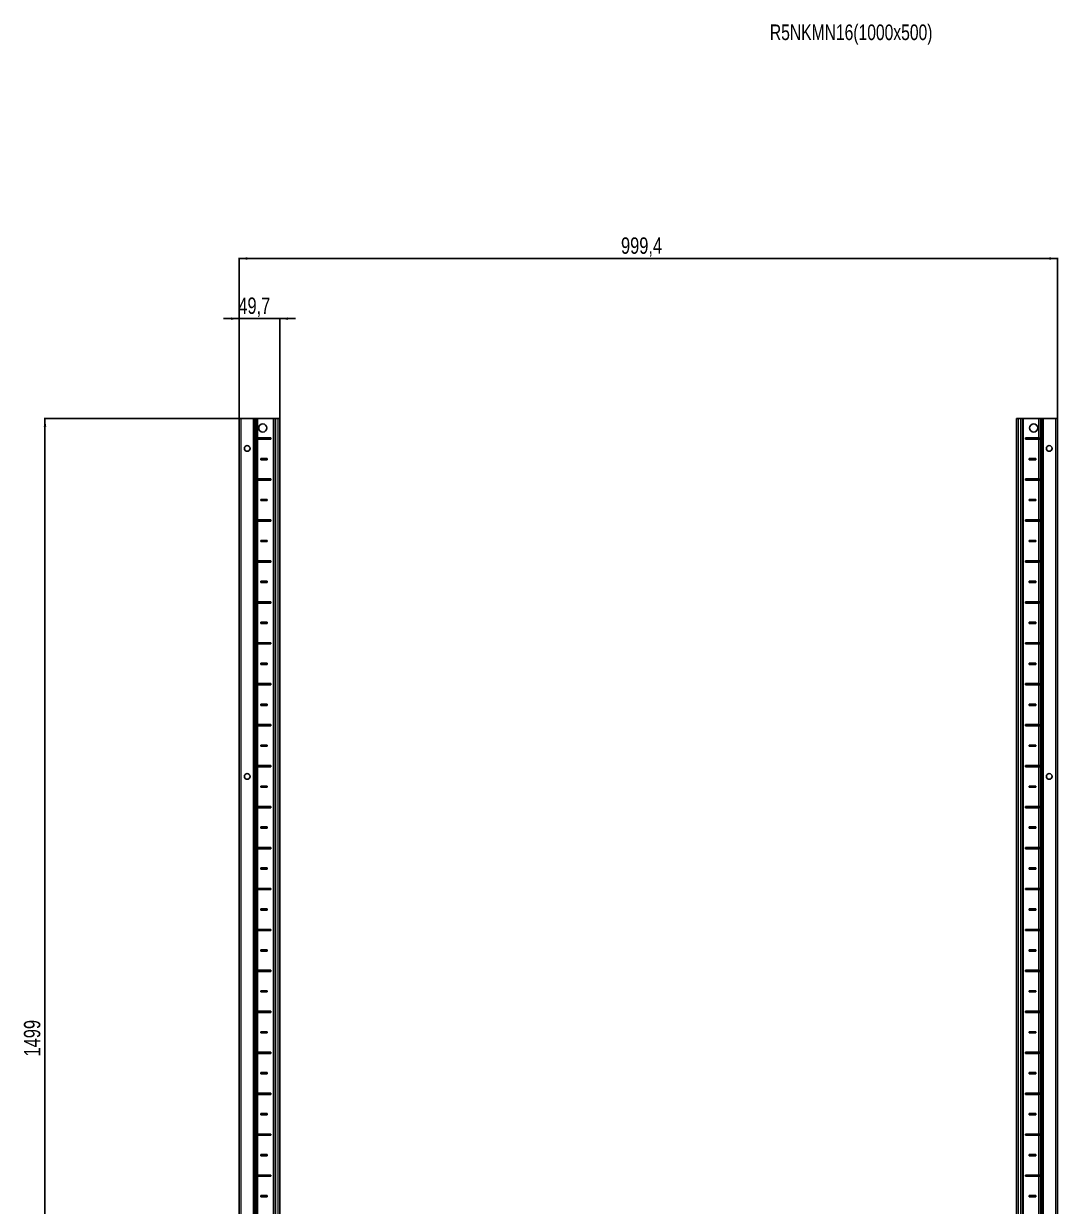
# Model space of a CAD drawing. Header units: millimetres. Extents: x -199 to 4153, y -1747 to 1507.
# Drawn here: x -199 to 1063, y -315 to 1129 of the extents above; entities that cross this region are included whole.
import ezdxf

# ---------------------------------------------------------------- set-up
doc = ezdxf.new("R2010")
doc.units = ezdxf.units.MM
doc.layers.add('FORMAT', color=7, linetype='Continuous')
doc.styles.add('SLDTEXTSTYLE0', font='TXT', dxfattribs={"width": 0.75})
doc.dimstyles.new('SLDDIMSTYLE0', dxfattribs={"dimtxt": 20, "dimasz": 10, "dimexe": 0, "dimexo": 0.0625, "dimgap": 5, "dimtad": 2, "dimdec": 1, "dimrnd": 1e-09, "dimzin": 12, "dimdsep": 46, "dimtxsty": 'SLDTEXTSTYLE0', "dimsah": 1, "dimcen": 0.09, "dimadec": 0, "dimazin": 3, "dimtfac": 1, "dimtofl": 0, "dimtmove": 0, "dimatfit": 3, "dimfxl": 0, "dimfrac": 2, "dimtolj": 1, "dimtzin": 12, "dimarcsym": 0})
doc.dimstyles.new('SLDDIMSTYLE1', dxfattribs={"dimtxt": 20, "dimasz": 10, "dimexe": 0, "dimexo": 0.0625, "dimgap": 5, "dimtad": 2, "dimdec": 1, "dimrnd": 1e-09, "dimzin": 12, "dimdsep": 46, "dimtxsty": 'SLDTEXTSTYLE0', "dimsah": 1, "dimcen": 0.09, "dimadec": 0, "dimazin": 3, "dimtfac": 1, "dimtmove": 0, "dimatfit": 0, "dimfxl": 0, "dimfrac": 2, "dimtolj": 1, "dimtzin": 12, "dimarcsym": 0})

# ---------------------------------------------------------------- blocks, each defined once
blk = doc.blocks.new('_D')
at = {"layer": 'FORMAT'}
for p, q in [((86.4, 647.2), (-174.2, 647.2)), ((-173.2, 647.2), (-173.2, -851.8)), ((86.4, -851.8), (-174.2, -851.8))]:
    blk.add_line(p, q, dxfattribs=at)
for points in [[(-173.2, 647.2), (-174.7, 637.2), (-171.6, 637.2)], [(-173.2, -851.8), (-171.6, -841.8), (-174.7, -841.8)]]:
    blk.add_solid(points, dxfattribs=at)
at = {"layer": 'FORMAT', "insert": (-198.9, -131.8), "char_height": 20, "attachment_point": 1, "rotation": 90, "style": 'SLDTEXTSTYLE0'}
blk.add_mtext('1499', dxfattribs=at)
blk = doc.blocks.new('_D_1')
at = {"layer": 'FORMAT'}
for p, q in [((64, 647.2), (64, 843.6)), ((64, 842.6), (1063.4, 842.6)), ((1063.4, 647.2), (1063.4, 843.6))]:
    blk.add_line(p, q, dxfattribs=at)
for points in [[(64, 842.6), (74, 841.1), (74, 844.2)], [(1063.4, 842.6), (1053.4, 844.2), (1053.4, 841.1)]]:
    blk.add_solid(points, dxfattribs=at)
at = {"layer": 'FORMAT', "insert": (530.4, 868.4), "char_height": 20, "attachment_point": 1, "style": 'SLDTEXTSTYLE0'}
blk.add_mtext('999,4', dxfattribs=at)
blk = doc.blocks.new('_D_2')
at = {"layer": 'FORMAT'}
for p, q in [((64, 769.2), (44.7, 769.2)), ((64, 647.2), (64, 770.2)), ((113.7, 769.2), (64, 769.2)), ((113.7, 647.2), (113.7, 770.2)), ((113.7, 769.2), (132.9, 769.2))]:
    blk.add_line(p, q, dxfattribs=at)
for points in [[(64, 769.2), (54, 770.7), (54, 767.7)], [(113.7, 769.2), (123.7, 767.7), (123.7, 770.7)]]:
    blk.add_solid(points, dxfattribs=at)
at = {"layer": 'FORMAT', "insert": (63, 795), "char_height": 20, "attachment_point": 1, "style": 'SLDTEXTSTYLE0'}
blk.add_mtext('49,7', dxfattribs=at)

msp = doc.modelspace()

# ---------------------------------------------------------------- linework, layer by layer
at = {"color": 7, "linetype": 'Continuous', "lineweight": 25}
for p, q in [((63.98, -851.79), (63.98, 647.21)), ((63.98, 647.21), (65.98, 647.21)), ((81.33, 647.21), (65.98, 647.21)), ((81.33, 647.21), (81.98, 647.21)), ((81.98, -851.79), (81.98, 647.21)), ((81.98, 647.21), (82.56, 647.21)), ((83.77, 647.21), (82.56, 647.21)), ((83.77, -851.79), (83.77, 647.21)), ((83.8, 647.21), (83.77, 647.21)), ((83.8, -851.79), (83.8, 647.21)), ((85.01, 647.21), (83.8, 647.21)), ((85.01, 647.21), (86.42, 647.21)), ((105.83, 647.21), (86.42, 647.21)), ((105.83, 647.21), (106.48, 647.21)), ((106.48, -851.79), (106.48, 647.21)), ((106.48, 647.21), (108.48, 647.21)), ((111.68, 647.21), (108.48, 647.21)), ((111.68, 647.21), (113.68, 647.21)), ((113.68, 647.21), (113.68, -851.79)), ((1013.68, -851.79), (1013.68, 647.21)), ((1013.68, 647.21), (1015.68, 647.21)), ((1015.68, 647.21), (1018.88, 647.21)), ((1018.88, 647.21), (1020.88, 647.21)), ((1020.88, 647.21), (1020.88, -851.79)), ((1020.88, 647.21), (1021.53, 647.21)), ((1021.53, 647.21), (1040.93, 647.21)), ((1040.93, 647.21), (1042.34, 647.21)), ((1042.34, 647.21), (1043.55, 647.21)), ((1043.55, 647.21), (1043.55, -851.79)), ((1043.55, 647.21), (1043.58, 647.21)), ((1043.58, 647.21), (1043.58, -851.79)), ((1043.58, 647.21), (1044.79, 647.21)), ((1044.79, 647.21), (1045.38, 647.21)), ((1045.38, 647.21), (1045.38, -851.79)), ((1045.38, 647.21), (1046.03, 647.21)), ((1046.03, 647.21), (1061.38, 647.21)), ((1061.38, 647.21), (1063.38, 647.21)), ((1063.38, 647.21), (1063.38, -851.79)), ((85.93, 623.35), (85.93, 622.06)), ((86.58, 622.71), (85.93, 623.35)), ((86.58, 622.71), (85.93, 622.06)), ((102.83, 623.46), (86.42, 623.46)), ((86.42, 621.96), (102.83, 621.96)), ((102.08, 622.71), (86.58, 622.71)), ((102.08, 622.71), (102.83, 623.46)), ((102.08, 622.71), (102.83, 621.96)), ((102.83, 621.96), (102.83, 623.46)), ((1025.28, 622.71), (1024.53, 623.46)), ((1040.93, 623.46), (1024.53, 623.46)), ((1024.53, 623.46), (1024.53, 621.96)), ((1025.28, 622.71), (1024.53, 621.96)), ((1024.53, 621.96), (1040.93, 621.96)), ((1025.28, 622.71), (1040.78, 622.71)), ((1040.78, 622.71), (1041.42, 623.35)), ((1040.78, 622.71), (1041.42, 622.06)), ((1041.42, 622.06), (1041.42, 623.35)), ((98.33, 598.46), (90.33, 598.46)), ((90.33, 598.46), (90.33, 596.96)), ((91.08, 597.71), (90.33, 598.46)), ((91.08, 597.71), (90.33, 596.96)), ((90.33, 596.96), (98.33, 596.96)), ((97.58, 597.71), (91.08, 597.71)), ((97.58, 597.71), (98.33, 598.46)), ((97.58, 597.71), (98.33, 596.96)), ((98.33, 596.96), (98.33, 598.46)), ((1037.03, 598.46), (1029.03, 598.46)), ((1029.03, 598.46), (1029.03, 596.96)), ((1029.78, 597.71), (1029.03, 598.46)), ((1029.78, 597.71), (1029.03, 596.96)), ((1029.03, 596.96), (1037.03, 596.96)), ((1029.78, 597.71), (1036.28, 597.71)), ((1036.28, 597.71), (1037.03, 598.46)), ((1036.28, 597.71), (1037.03, 596.96)), ((1037.03, 596.96), (1037.03, 598.46)), ((85.93, 573.35), (85.93, 572.06)), ((86.58, 572.71), (85.93, 573.35)), ((86.58, 572.71), (85.93, 572.06)), ((102.83, 573.46), (86.42, 573.46)), ((86.42, 571.96), (102.83, 571.96)), ((102.08, 572.71), (86.58, 572.71)), ((102.08, 572.71), (102.83, 573.46)), ((102.08, 572.71), (102.83, 571.96)), ((102.83, 571.96), (102.83, 573.46)), ((1040.93, 573.46), (1024.53, 573.46)), ((1024.53, 573.46), (1024.53, 571.96)), ((1025.28, 572.71), (1024.53, 573.46)), ((1025.28, 572.71), (1024.53, 571.96)), ((1024.53, 571.96), (1040.93, 571.96)), ((1025.28, 572.71), (1040.78, 572.71)), ((1040.78, 572.71), (1041.42, 573.35)), ((1040.78, 572.71), (1041.42, 572.06)), ((1041.42, 572.06), (1041.42, 573.35)), ((98.33, 548.46), (90.33, 548.46)), ((90.33, 548.46), (90.33, 546.96)), ((91.08, 547.71), (90.33, 548.46)), ((91.08, 547.71), (90.33, 546.96)), ((90.33, 546.96), (98.33, 546.96)), ((97.58, 547.71), (91.08, 547.71)), ((97.58, 547.71), (98.33, 548.46)), ((97.58, 547.71), (98.33, 546.96)), ((98.33, 546.96), (98.33, 548.46)), ((1037.03, 548.46), (1029.03, 548.46)), ((1029.03, 548.46), (1029.03, 546.96)), ((1029.78, 547.71), (1029.03, 548.46)), ((1029.78, 547.71), (1029.03, 546.96)), ((1029.03, 546.96), (1037.03, 546.96)), ((1029.78, 547.71), (1036.28, 547.71)), ((1036.28, 547.71), (1037.03, 548.46)), ((1036.28, 547.71), (1037.03, 546.96)), ((1037.03, 546.96), (1037.03, 548.46)), ((85.93, 523.35), (85.93, 522.06)), ((86.58, 522.71), (85.93, 523.35)), ((86.58, 522.71), (85.93, 522.06)), ((102.83, 523.46), (86.42, 523.46)), ((86.42, 521.96), (102.83, 521.96)), ((102.08, 522.71), (86.58, 522.71)), ((102.08, 522.71), (102.83, 523.46)), ((102.08, 522.71), (102.83, 521.96)), ((102.83, 521.96), (102.83, 523.46)), ((1040.93, 523.46), (1024.53, 523.46)), ((1024.53, 523.46), (1024.53, 521.96)), ((1025.28, 522.71), (1024.53, 523.46)), ((1025.28, 522.71), (1024.53, 521.96)), ((1024.53, 521.96), (1040.93, 521.96)), ((1025.28, 522.71), (1040.78, 522.71)), ((1040.78, 522.71), (1041.42, 523.35)), ((1040.78, 522.71), (1041.42, 522.06)), ((1041.42, 522.06), (1041.42, 523.35)), ((98.33, 498.46), (90.33, 498.46)), ((90.33, 498.46), (90.33, 496.96)), ((91.08, 497.71), (90.33, 498.46)), ((91.08, 497.71), (90.33, 496.96)), ((90.33, 496.96), (98.33, 496.96)), ((97.58, 497.71), (91.08, 497.71)), ((97.58, 497.71), (98.33, 498.46)), ((97.58, 497.71), (98.33, 496.96)), ((98.33, 496.96), (98.33, 498.46)), ((1037.03, 498.46), (1029.03, 498.46)), ((1029.03, 498.46), (1029.03, 496.96)), ((1029.78, 497.71), (1029.03, 498.46)), ((1029.78, 497.71), (1029.03, 496.96)), ((1029.03, 496.96), (1037.03, 496.96)), ((1029.78, 497.71), (1036.28, 497.71)), ((1036.28, 497.71), (1037.03, 498.46)), ((1036.28, 497.71), (1037.03, 496.96)), ((1037.03, 496.96), (1037.03, 498.46)), ((85.93, 473.35), (85.93, 472.06)), ((86.58, 472.71), (85.93, 473.35)), ((86.58, 472.71), (85.93, 472.06)), ((102.83, 473.46), (86.42, 473.46)), ((86.42, 471.96), (102.83, 471.96)), ((102.08, 472.71), (86.58, 472.71)), ((102.08, 472.71), (102.83, 473.46)), ((102.08, 472.71), (102.83, 471.96)), ((102.83, 471.96), (102.83, 473.46)), ((1040.93, 473.46), (1024.53, 473.46)), ((1024.53, 473.46), (1024.53, 471.96)), ((1025.28, 472.71), (1024.53, 473.46)), ((1025.28, 472.71), (1024.53, 471.96)), ((1024.53, 471.96), (1040.93, 471.96)), ((1025.28, 472.71), (1040.78, 472.71)), ((1040.78, 472.71), (1041.42, 473.35)), ((1040.78, 472.71), (1041.42, 472.06)), ((1041.42, 472.06), (1041.42, 473.35)), ((98.33, 448.46), (90.33, 448.46)), ((90.33, 448.46), (90.33, 446.96)), ((91.08, 447.71), (90.33, 448.46)), ((91.08, 447.71), (90.33, 446.96)), ((97.58, 447.71), (91.08, 447.71)), ((97.58, 447.71), (98.33, 448.46)), ((97.58, 447.71), (98.33, 446.96)), ((98.33, 446.96), (98.33, 448.46)), ((1037.03, 448.46), (1029.03, 448.46)), ((1029.03, 448.46), (1029.03, 446.96)), ((1029.78, 447.71), (1029.03, 448.46)), ((1029.78, 447.71), (1029.03, 446.96)), ((1029.78, 447.71), (1036.28, 447.71)), ((1036.28, 447.71), (1037.03, 448.46)), ((1036.28, 447.71), (1037.03, 446.96)), ((1037.03, 446.96), (1037.03, 448.46)), ((90.33, 446.96), (98.33, 446.96)), ((1029.03, 446.96), (1037.03, 446.96)), ((85.93, 423.35), (85.93, 422.06)), ((86.58, 422.71), (85.93, 423.35)), ((86.58, 422.71), (85.93, 422.06)), ((102.83, 423.46), (86.42, 423.46)), ((86.42, 421.96), (102.83, 421.96)), ((102.08, 422.71), (86.58, 422.71)), ((102.08, 422.71), (102.83, 423.46)), ((102.08, 422.71), (102.83, 421.96)), ((102.83, 421.96), (102.83, 423.46)), ((1040.93, 423.46), (1024.53, 423.46)), ((1024.53, 423.46), (1024.53, 421.96)), ((1025.28, 422.71), (1024.53, 423.46)), ((1025.28, 422.71), (1024.53, 421.96)), ((1024.53, 421.96), (1040.93, 421.96)), ((1025.28, 422.71), (1040.78, 422.71)), ((1040.78, 422.71), (1041.42, 423.35)), ((1040.78, 422.71), (1041.42, 422.06)), ((1041.42, 422.06), (1041.42, 423.35)), ((98.33, 398.46), (90.33, 398.46)), ((90.33, 398.46), (90.33, 396.96)), ((91.08, 397.71), (90.33, 398.46)), ((91.08, 397.71), (90.33, 396.96)), ((90.33, 396.96), (98.33, 396.96)), ((97.58, 397.71), (91.08, 397.71)), ((97.58, 397.71), (98.33, 398.46)), ((97.58, 397.71), (98.33, 396.96)), ((98.33, 396.96), (98.33, 398.46)), ((1037.03, 398.46), (1029.03, 398.46)), ((1029.03, 398.46), (1029.03, 396.96)), ((1029.78, 397.71), (1029.03, 398.46)), ((1029.78, 397.71), (1029.03, 396.96)), ((1029.03, 396.96), (1037.03, 396.96)), ((1029.78, 397.71), (1036.28, 397.71)), ((1036.28, 397.71), (1037.03, 398.46)), ((1036.28, 397.71), (1037.03, 396.96)), ((1037.03, 396.96), (1037.03, 398.46)), ((85.93, 373.35), (85.93, 372.06)), ((86.58, 372.71), (85.93, 373.35)), ((86.58, 372.71), (85.93, 372.06)), ((102.83, 373.46), (86.42, 373.46)), ((86.42, 371.96), (102.83, 371.96)), ((102.08, 372.71), (86.58, 372.71)), ((102.08, 372.71), (102.83, 373.46)), ((102.08, 372.71), (102.83, 371.96)), ((102.83, 371.96), (102.83, 373.46)), ((1040.93, 373.46), (1024.53, 373.46)), ((1024.53, 373.46), (1024.53, 371.96)), ((1025.28, 372.71), (1024.53, 373.46)), ((1025.28, 372.71), (1024.53, 371.96)), ((1024.53, 371.96), (1040.93, 371.96)), ((1025.28, 372.71), (1040.78, 372.71)), ((1040.78, 372.71), (1041.42, 373.35)), ((1040.78, 372.71), (1041.42, 372.06)), ((1041.42, 372.06), (1041.42, 373.35)), ((98.33, 348.46), (90.33, 348.46)), ((90.33, 348.46), (90.33, 346.96)), ((91.08, 347.71), (90.33, 348.46)), ((91.08, 347.71), (90.33, 346.96)), ((90.33, 346.96), (98.33, 346.96)), ((97.58, 347.71), (91.08, 347.71)), ((97.58, 347.71), (98.33, 348.46)), ((97.58, 347.71), (98.33, 346.96)), ((98.33, 346.96), (98.33, 348.46)), ((1037.03, 348.46), (1029.03, 348.46)), ((1029.03, 348.46), (1029.03, 346.96)), ((1029.78, 347.71), (1029.03, 348.46)), ((1029.78, 347.71), (1029.03, 346.96)), ((1029.03, 346.96), (1037.03, 346.96)), ((1029.78, 347.71), (1036.28, 347.71)), ((1036.28, 347.71), (1037.03, 348.46)), ((1036.28, 347.71), (1037.03, 346.96)), ((1037.03, 346.96), (1037.03, 348.46)), ((85.93, 323.35), (85.93, 322.06)), ((86.58, 322.71), (85.93, 323.35)), ((86.58, 322.71), (85.93, 322.06)), ((102.83, 323.46), (86.42, 323.46)), ((86.42, 321.96), (102.83, 321.96)), ((102.08, 322.71), (86.58, 322.71)), ((102.08, 322.71), (102.83, 323.46)), ((102.08, 322.71), (102.83, 321.96)), ((102.83, 321.96), (102.83, 323.46)), ((1040.93, 323.46), (1024.53, 323.46)), ((1024.53, 323.46), (1024.53, 321.96)), ((1025.28, 322.71), (1024.53, 323.46)), ((1025.28, 322.71), (1024.53, 321.96)), ((1024.53, 321.96), (1040.93, 321.96)), ((1025.28, 322.71), (1040.78, 322.71)), ((1040.78, 322.71), (1041.42, 323.35)), ((1040.78, 322.71), (1041.42, 322.06)), ((1041.42, 322.06), (1041.42, 323.35)), ((98.33, 298.46), (90.33, 298.46)), ((90.33, 298.46), (90.33, 296.96)), ((91.08, 297.71), (90.33, 298.46)), ((91.08, 297.71), (90.33, 296.96)), ((90.33, 296.96), (98.33, 296.96)), ((97.58, 297.71), (91.08, 297.71)), ((97.58, 297.71), (98.33, 298.46)), ((97.58, 297.71), (98.33, 296.96)), ((98.33, 296.96), (98.33, 298.46)), ((1037.03, 298.46), (1029.03, 298.46)), ((1029.03, 298.46), (1029.03, 296.96)), ((1029.78, 297.71), (1029.03, 298.46)), ((1029.78, 297.71), (1029.03, 296.96)), ((1029.03, 296.96), (1037.03, 296.96)), ((1029.78, 297.71), (1036.28, 297.71)), ((1036.28, 297.71), (1037.03, 298.46)), ((1036.28, 297.71), (1037.03, 296.96)), ((1037.03, 296.96), (1037.03, 298.46)), ((85.93, 273.35), (85.93, 272.06)), ((86.58, 272.71), (85.93, 273.35)), ((86.58, 272.71), (85.93, 272.06)), ((102.83, 273.46), (86.42, 273.46)), ((86.42, 271.96), (102.83, 271.96)), ((102.08, 272.71), (86.58, 272.71)), ((102.08, 272.71), (102.83, 273.46)), ((102.08, 272.71), (102.83, 271.96)), ((102.83, 271.96), (102.83, 273.46)), ((1040.93, 273.46), (1024.53, 273.46)), ((1024.53, 273.46), (1024.53, 271.96)), ((1025.28, 272.71), (1024.53, 273.46)), ((1025.28, 272.71), (1024.53, 271.96)), ((1024.53, 271.96), (1040.93, 271.96)), ((1025.28, 272.71), (1040.78, 272.71)), ((1040.78, 272.71), (1041.42, 273.35)), ((1040.78, 272.71), (1041.42, 272.06)), ((1041.42, 272.06), (1041.42, 273.35)), ((98.33, 248.46), (90.33, 248.46)), ((90.33, 248.46), (90.33, 246.96)), ((91.08, 247.71), (90.33, 248.46)), ((91.08, 247.71), (90.33, 246.96)), ((90.33, 246.96), (98.33, 246.96)), ((97.58, 247.71), (91.08, 247.71)), ((97.58, 247.71), (98.33, 248.46)), ((97.58, 247.71), (98.33, 246.96)), ((98.33, 246.96), (98.33, 248.46)), ((1037.03, 248.46), (1029.03, 248.46)), ((1029.03, 248.46), (1029.03, 246.96)), ((1029.78, 247.71), (1029.03, 248.46)), ((1029.78, 247.71), (1029.03, 246.96)), ((1029.03, 246.96), (1037.03, 246.96)), ((1029.78, 247.71), (1036.28, 247.71)), ((1036.28, 247.71), (1037.03, 248.46)), ((1036.28, 247.71), (1037.03, 246.96)), ((1037.03, 246.96), (1037.03, 248.46)), ((85.93, 223.35), (85.93, 222.06)), ((86.58, 222.71), (85.93, 223.35)), ((86.58, 222.71), (85.93, 222.06)), ((102.83, 223.46), (86.42, 223.46)), ((86.42, 221.96), (102.83, 221.96)), ((102.08, 222.71), (86.58, 222.71)), ((102.08, 222.71), (102.83, 223.46)), ((102.08, 222.71), (102.83, 221.96)), ((102.83, 221.96), (102.83, 223.46)), ((1040.93, 223.46), (1024.53, 223.46)), ((1024.53, 223.46), (1024.53, 221.96)), ((1025.28, 222.71), (1024.53, 223.46)), ((1025.28, 222.71), (1024.53, 221.96)), ((1024.53, 221.96), (1040.93, 221.96)), ((1025.28, 222.71), (1040.78, 222.71)), ((1040.78, 222.71), (1041.42, 223.35)), ((1040.78, 222.71), (1041.42, 222.06)), ((1041.42, 222.06), (1041.42, 223.35)), ((98.33, 198.46), (90.33, 198.46)), ((90.33, 198.46), (90.33, 196.96)), ((91.08, 197.71), (90.33, 198.46)), ((91.08, 197.71), (90.33, 196.96)), ((90.33, 196.96), (98.33, 196.96)), ((97.58, 197.71), (91.08, 197.71)), ((97.58, 197.71), (98.33, 198.46)), ((97.58, 197.71), (98.33, 196.96)), ((98.33, 196.96), (98.33, 198.46)), ((1037.03, 198.46), (1029.03, 198.46)), ((1029.03, 198.46), (1029.03, 196.96)), ((1029.78, 197.71), (1029.03, 198.46)), ((1029.78, 197.71), (1029.03, 196.96)), ((1029.03, 196.96), (1037.03, 196.96)), ((1029.78, 197.71), (1036.28, 197.71)), ((1036.28, 197.71), (1037.03, 198.46)), ((1036.28, 197.71), (1037.03, 196.96)), ((1037.03, 196.96), (1037.03, 198.46)), ((85.93, 173.35), (85.93, 172.06)), ((86.58, 172.71), (85.93, 173.35)), ((102.83, 173.46), (86.42, 173.46)), ((102.08, 172.71), (102.83, 173.46)), ((102.83, 171.96), (102.83, 173.46)), ((1040.93, 173.46), (1024.53, 173.46)), ((1024.53, 173.46), (1024.53, 171.96)), ((1025.28, 172.71), (1024.53, 173.46)), ((1040.78, 172.71), (1041.42, 173.35)), ((1041.42, 172.06), (1041.42, 173.35)), ((86.58, 172.71), (85.93, 172.06)), ((86.42, 171.96), (102.83, 171.96)), ((102.08, 172.71), (86.58, 172.71)), ((102.08, 172.71), (102.83, 171.96)), ((1025.28, 172.71), (1024.53, 171.96)), ((1024.53, 171.96), (1040.93, 171.96)), ((1025.28, 172.71), (1040.78, 172.71)), ((1040.78, 172.71), (1041.42, 172.06)), ((98.33, 148.46), (90.33, 148.46)), ((90.33, 148.46), (90.33, 146.96)), ((91.08, 147.71), (90.33, 148.46)), ((91.08, 147.71), (90.33, 146.96)), ((90.33, 146.96), (98.33, 146.96)), ((97.58, 147.71), (91.08, 147.71)), ((97.58, 147.71), (98.33, 148.46)), ((97.58, 147.71), (98.33, 146.96)), ((98.33, 146.96), (98.33, 148.46)), ((1037.03, 148.46), (1029.03, 148.46)), ((1029.03, 148.46), (1029.03, 146.96)), ((1029.78, 147.71), (1029.03, 148.46)), ((1029.78, 147.71), (1029.03, 146.96)), ((1029.03, 146.96), (1037.03, 146.96)), ((1029.78, 147.71), (1036.28, 147.71)), ((1036.28, 147.71), (1037.03, 148.46)), ((1036.28, 147.71), (1037.03, 146.96)), ((1037.03, 146.96), (1037.03, 148.46)), ((85.93, 123.35), (85.93, 122.06)), ((86.58, 122.71), (85.93, 123.35)), ((86.58, 122.71), (85.93, 122.06)), ((102.83, 123.46), (86.42, 123.46)), ((86.42, 121.96), (102.83, 121.96)), ((102.08, 122.71), (86.58, 122.71)), ((102.08, 122.71), (102.83, 123.46)), ((102.08, 122.71), (102.83, 121.96)), ((102.83, 121.96), (102.83, 123.46)), ((1040.93, 123.46), (1024.53, 123.46)), ((1024.53, 123.46), (1024.53, 121.96)), ((1025.28, 122.71), (1024.53, 123.46)), ((1025.28, 122.71), (1024.53, 121.96)), ((1024.53, 121.96), (1040.93, 121.96)), ((1025.28, 122.71), (1040.78, 122.71)), ((1040.78, 122.71), (1041.42, 123.35)), ((1040.78, 122.71), (1041.42, 122.06)), ((1041.42, 122.06), (1041.42, 123.35)), ((98.33, 98.46), (90.33, 98.46)), ((90.33, 98.46), (90.33, 96.96)), ((91.08, 97.71), (90.33, 98.46)), ((91.08, 97.71), (90.33, 96.96)), ((90.33, 96.96), (98.33, 96.96)), ((97.58, 97.71), (91.08, 97.71)), ((97.58, 97.71), (98.33, 98.46)), ((97.58, 97.71), (98.33, 96.96)), ((98.33, 96.96), (98.33, 98.46)), ((1037.03, 98.46), (1029.03, 98.46)), ((1029.03, 98.46), (1029.03, 96.96)), ((1029.78, 97.71), (1029.03, 98.46)), ((1029.78, 97.71), (1029.03, 96.96)), ((1029.03, 96.96), (1037.03, 96.96)), ((1029.78, 97.71), (1036.28, 97.71)), ((1036.28, 97.71), (1037.03, 98.46)), ((1036.28, 97.71), (1037.03, 96.96)), ((1037.03, 96.96), (1037.03, 98.46)), ((85.93, 73.35), (85.93, 72.06)), ((86.58, 72.71), (85.93, 73.35)), ((86.58, 72.71), (85.93, 72.06)), ((102.83, 73.46), (86.42, 73.46)), ((102.08, 72.71), (86.58, 72.71)), ((102.08, 72.71), (102.83, 73.46)), ((102.08, 72.71), (102.83, 71.96)), ((102.83, 71.96), (102.83, 73.46)), ((1040.93, 73.46), (1024.53, 73.46)), ((1024.53, 73.46), (1024.53, 71.96)), ((1025.28, 72.71), (1024.53, 73.46)), ((1025.28, 72.71), (1024.53, 71.96)), ((1025.28, 72.71), (1040.78, 72.71)), ((1040.78, 72.71), (1041.42, 73.35)), ((1040.78, 72.71), (1041.42, 72.06)), ((1041.42, 72.06), (1041.42, 73.35)), ((86.42, 71.96), (102.83, 71.96)), ((1024.53, 71.96), (1040.93, 71.96)), ((98.33, 48.46), (90.33, 48.46)), ((90.33, 48.46), (90.33, 46.96)), ((91.08, 47.71), (90.33, 48.46)), ((91.08, 47.71), (90.33, 46.96)), ((90.33, 46.96), (98.33, 46.96)), ((97.58, 47.71), (91.08, 47.71)), ((97.58, 47.71), (98.33, 48.46)), ((97.58, 47.71), (98.33, 46.96)), ((98.33, 46.96), (98.33, 48.46)), ((1037.03, 48.46), (1029.03, 48.46)), ((1029.03, 48.46), (1029.03, 46.96)), ((1029.78, 47.71), (1029.03, 48.46)), ((1029.78, 47.71), (1029.03, 46.96)), ((1029.03, 46.96), (1037.03, 46.96)), ((1029.78, 47.71), (1036.28, 47.71)), ((1036.28, 47.71), (1037.03, 48.46)), ((1036.28, 47.71), (1037.03, 46.96)), ((1037.03, 46.96), (1037.03, 48.46)), ((85.93, 23.35), (85.93, 22.06)), ((86.58, 22.71), (85.93, 23.35)), ((86.58, 22.71), (85.93, 22.06)), ((102.83, 23.46), (86.42, 23.46)), ((86.42, 21.96), (102.83, 21.96)), ((102.08, 22.71), (86.58, 22.71)), ((102.08, 22.71), (102.83, 23.46)), ((102.08, 22.71), (102.83, 21.96)), ((102.83, 21.96), (102.83, 23.46)), ((1040.93, 23.46), (1024.53, 23.46)), ((1024.53, 23.46), (1024.53, 21.96)), ((1025.28, 22.71), (1024.53, 23.46)), ((1025.28, 22.71), (1024.53, 21.96)), ((1024.53, 21.96), (1040.93, 21.96)), ((1025.28, 22.71), (1040.78, 22.71)), ((1040.78, 22.71), (1041.42, 23.35)), ((1040.78, 22.71), (1041.42, 22.06)), ((1041.42, 22.06), (1041.42, 23.35)), ((98.33, -1.54), (90.33, -1.54)), ((90.33, -1.54), (90.33, -3.04)), ((91.08, -2.29), (90.33, -1.54)), ((91.08, -2.29), (90.33, -3.04)), ((90.33, -3.04), (98.33, -3.04)), ((97.58, -2.29), (91.08, -2.29)), ((97.58, -2.29), (98.33, -1.54)), ((97.58, -2.29), (98.33, -3.04)), ((98.33, -3.04), (98.33, -1.54)), ((1037.03, -1.54), (1029.03, -1.54)), ((1029.03, -1.54), (1029.03, -3.04)), ((1029.78, -2.29), (1029.03, -1.54)), ((1029.78, -2.29), (1029.03, -3.04)), ((1029.03, -3.04), (1037.03, -3.04)), ((1029.78, -2.29), (1036.28, -2.29)), ((1036.28, -2.29), (1037.03, -1.54)), ((1036.28, -2.29), (1037.03, -3.04)), ((1037.03, -3.04), (1037.03, -1.54)), ((85.93, -26.65), (85.93, -27.94)), ((86.58, -27.29), (85.93, -26.65)), ((86.58, -27.29), (85.93, -27.94)), ((102.83, -26.54), (86.42, -26.54)), ((86.42, -28.04), (102.83, -28.04)), ((102.08, -27.29), (86.58, -27.29)), ((102.08, -27.29), (102.83, -26.54)), ((102.08, -27.29), (102.83, -28.04)), ((102.83, -28.04), (102.83, -26.54)), ((1040.93, -26.54), (1024.53, -26.54)), ((1024.53, -26.54), (1024.53, -28.04)), ((1025.28, -27.29), (1024.53, -26.54)), ((1025.28, -27.29), (1024.53, -28.04)), ((1024.53, -28.04), (1040.93, -28.04)), ((1025.28, -27.29), (1040.78, -27.29)), ((1040.78, -27.29), (1041.42, -26.65)), ((1040.78, -27.29), (1041.42, -27.94)), ((1041.42, -27.94), (1041.42, -26.65)), ((98.33, -51.54), (90.33, -51.54)), ((90.33, -51.54), (90.33, -53.04)), ((91.08, -52.29), (90.33, -51.54)), ((91.08, -52.29), (90.33, -53.04)), ((90.33, -53.04), (98.33, -53.04)), ((97.58, -52.29), (91.08, -52.29)), ((97.58, -52.29), (98.33, -51.54)), ((97.58, -52.29), (98.33, -53.04)), ((98.33, -53.04), (98.33, -51.54)), ((1037.03, -51.54), (1029.03, -51.54)), ((1029.03, -51.54), (1029.03, -53.04)), ((1029.78, -52.29), (1029.03, -51.54)), ((1029.78, -52.29), (1029.03, -53.04)), ((1029.03, -53.04), (1037.03, -53.04)), ((1029.78, -52.29), (1036.28, -52.29)), ((1036.28, -52.29), (1037.03, -51.54)), ((1036.28, -52.29), (1037.03, -53.04)), ((1037.03, -53.04), (1037.03, -51.54)), ((85.93, -76.65), (85.93, -77.94)), ((86.58, -77.29), (85.93, -76.65)), ((86.58, -77.29), (85.93, -77.94)), ((102.83, -76.54), (86.42, -76.54)), ((86.42, -78.04), (102.83, -78.04)), ((102.08, -77.29), (86.58, -77.29)), ((102.08, -77.29), (102.83, -76.54)), ((102.08, -77.29), (102.83, -78.04)), ((102.83, -78.04), (102.83, -76.54)), ((1040.93, -76.54), (1024.53, -76.54)), ((1024.53, -76.54), (1024.53, -78.04)), ((1025.28, -77.29), (1024.53, -76.54)), ((1025.28, -77.29), (1024.53, -78.04)), ((1024.53, -78.04), (1040.93, -78.04)), ((1025.28, -77.29), (1040.78, -77.29)), ((1040.78, -77.29), (1041.42, -76.65)), ((1040.78, -77.29), (1041.42, -77.94)), ((1041.42, -77.94), (1041.42, -76.65)), ((98.33, -101.54), (90.33, -101.54)), ((90.33, -101.54), (90.33, -103.04)), ((91.08, -102.29), (90.33, -101.54)), ((91.08, -102.29), (90.33, -103.04)), ((90.33, -103.04), (98.33, -103.04)), ((97.58, -102.29), (91.08, -102.29)), ((97.58, -102.29), (98.33, -101.54)), ((97.58, -102.29), (98.33, -103.04)), ((98.33, -103.04), (98.33, -101.54)), ((1037.03, -101.54), (1029.03, -101.54)), ((1029.03, -101.54), (1029.03, -103.04)), ((1029.78, -102.29), (1029.03, -101.54)), ((1029.78, -102.29), (1029.03, -103.04)), ((1029.03, -103.04), (1037.03, -103.04)), ((1029.78, -102.29), (1036.28, -102.29)), ((1036.28, -102.29), (1037.03, -101.54)), ((1036.28, -102.29), (1037.03, -103.04)), ((1037.03, -103.04), (1037.03, -101.54)), ((85.93, -126.65), (85.93, -127.94)), ((86.58, -127.29), (85.93, -126.65)), ((86.58, -127.29), (85.93, -127.94)), ((102.83, -126.54), (86.42, -126.54)), ((86.42, -128.04), (102.83, -128.04)), ((102.08, -127.29), (86.58, -127.29)), ((102.08, -127.29), (102.83, -126.54)), ((102.08, -127.29), (102.83, -128.04)), ((102.83, -128.04), (102.83, -126.54)), ((1040.93, -126.54), (1024.53, -126.54)), ((1024.53, -126.54), (1024.53, -128.04)), ((1025.28, -127.29), (1024.53, -126.54)), ((1025.28, -127.29), (1024.53, -128.04)), ((1024.53, -128.04), (1040.93, -128.04)), ((1025.28, -127.29), (1040.78, -127.29)), ((1040.78, -127.29), (1041.42, -126.65)), ((1040.78, -127.29), (1041.42, -127.94)), ((1041.42, -127.94), (1041.42, -126.65)), ((98.33, -151.54), (90.33, -151.54)), ((90.33, -151.54), (90.33, -153.04)), ((91.08, -152.29), (90.33, -151.54)), ((91.08, -152.29), (90.33, -153.04)), ((90.33, -153.04), (98.33, -153.04)), ((97.58, -152.29), (91.08, -152.29)), ((97.58, -152.29), (98.33, -151.54)), ((97.58, -152.29), (98.33, -153.04)), ((98.33, -153.04), (98.33, -151.54)), ((1037.03, -151.54), (1029.03, -151.54)), ((1029.03, -151.54), (1029.03, -153.04)), ((1029.78, -152.29), (1029.03, -151.54)), ((1029.78, -152.29), (1029.03, -153.04)), ((1029.03, -153.04), (1037.03, -153.04)), ((1029.78, -152.29), (1036.28, -152.29)), ((1036.28, -152.29), (1037.03, -151.54)), ((1036.28, -152.29), (1037.03, -153.04)), ((1037.03, -153.04), (1037.03, -151.54)), ((85.93, -176.65), (85.93, -177.94)), ((86.58, -177.29), (85.93, -176.65)), ((86.58, -177.29), (85.93, -177.94)), ((102.83, -176.54), (86.42, -176.54)), ((86.42, -178.04), (102.83, -178.04)), ((102.08, -177.29), (86.58, -177.29)), ((102.08, -177.29), (102.83, -176.54)), ((102.08, -177.29), (102.83, -178.04)), ((102.83, -178.04), (102.83, -176.54)), ((1040.93, -176.54), (1024.53, -176.54)), ((1024.53, -176.54), (1024.53, -178.04)), ((1025.28, -177.29), (1024.53, -176.54)), ((1025.28, -177.29), (1024.53, -178.04)), ((1024.53, -178.04), (1040.93, -178.04)), ((1025.28, -177.29), (1040.78, -177.29)), ((1040.78, -177.29), (1041.42, -176.65)), ((1040.78, -177.29), (1041.42, -177.94)), ((1041.42, -177.94), (1041.42, -176.65)), ((98.33, -201.54), (90.33, -201.54)), ((90.33, -201.54), (90.33, -203.04)), ((91.08, -202.29), (90.33, -201.54)), ((97.58, -202.29), (98.33, -201.54)), ((98.33, -203.04), (98.33, -201.54)), ((1037.03, -201.54), (1029.03, -201.54)), ((1029.03, -201.54), (1029.03, -203.04)), ((1029.78, -202.29), (1029.03, -201.54)), ((1036.28, -202.29), (1037.03, -201.54)), ((1037.03, -203.04), (1037.03, -201.54)), ((91.08, -202.29), (90.33, -203.04)), ((90.33, -203.04), (98.33, -203.04)), ((97.58, -202.29), (91.08, -202.29)), ((97.58, -202.29), (98.33, -203.04)), ((1029.78, -202.29), (1029.03, -203.04)), ((1029.03, -203.04), (1037.03, -203.04)), ((1029.78, -202.29), (1036.28, -202.29)), ((1036.28, -202.29), (1037.03, -203.04)), ((85.93, -226.65), (85.93, -227.94)), ((86.58, -227.29), (85.93, -226.65)), ((86.58, -227.29), (85.93, -227.94)), ((102.83, -226.54), (86.42, -226.54)), ((86.42, -228.04), (102.83, -228.04)), ((102.08, -227.29), (86.58, -227.29)), ((102.08, -227.29), (102.83, -226.54)), ((102.08, -227.29), (102.83, -228.04)), ((102.83, -228.04), (102.83, -226.54)), ((1040.93, -226.54), (1024.53, -226.54)), ((1024.53, -226.54), (1024.53, -228.04)), ((1025.28, -227.29), (1024.53, -226.54)), ((1025.28, -227.29), (1024.53, -228.04)), ((1024.53, -228.04), (1040.93, -228.04)), ((1025.28, -227.29), (1040.78, -227.29)), ((1040.78, -227.29), (1041.42, -226.65)), ((1040.78, -227.29), (1041.42, -227.94)), ((1041.42, -227.94), (1041.42, -226.65)), ((98.33, -251.54), (90.33, -251.54)), ((90.33, -251.54), (90.33, -253.04)), ((91.08, -252.29), (90.33, -251.54)), ((91.08, -252.29), (90.33, -253.04)), ((90.33, -253.04), (98.33, -253.04)), ((97.58, -252.29), (91.08, -252.29)), ((97.58, -252.29), (98.33, -251.54)), ((97.58, -252.29), (98.33, -253.04)), ((98.33, -253.04), (98.33, -251.54)), ((1037.03, -251.54), (1029.03, -251.54)), ((1029.03, -251.54), (1029.03, -253.04)), ((1029.78, -252.29), (1029.03, -251.54)), ((1029.78, -252.29), (1029.03, -253.04)), ((1029.03, -253.04), (1037.03, -253.04)), ((1029.78, -252.29), (1036.28, -252.29)), ((1036.28, -252.29), (1037.03, -251.54)), ((1036.28, -252.29), (1037.03, -253.04)), ((1037.03, -253.04), (1037.03, -251.54)), ((85.93, -276.65), (85.93, -277.94)), ((86.58, -277.29), (85.93, -276.65)), ((86.58, -277.29), (85.93, -277.94)), ((102.83, -276.54), (86.42, -276.54)), ((86.42, -278.04), (102.83, -278.04)), ((102.08, -277.29), (86.58, -277.29)), ((102.08, -277.29), (102.83, -276.54)), ((102.08, -277.29), (102.83, -278.04)), ((102.83, -278.04), (102.83, -276.54)), ((1040.93, -276.54), (1024.53, -276.54)), ((1024.53, -276.54), (1024.53, -278.04)), ((1025.28, -277.29), (1024.53, -276.54)), ((1025.28, -277.29), (1024.53, -278.04)), ((1024.53, -278.04), (1040.93, -278.04)), ((1025.28, -277.29), (1040.78, -277.29)), ((1040.78, -277.29), (1041.42, -276.65)), ((1040.78, -277.29), (1041.42, -277.94)), ((1041.42, -277.94), (1041.42, -276.65)), ((98.33, -301.54), (90.33, -301.54)), ((90.33, -301.54), (90.33, -303.04)), ((91.08, -302.29), (90.33, -301.54)), ((91.08, -302.29), (90.33, -303.04)), ((90.33, -303.04), (98.33, -303.04)), ((97.58, -302.29), (91.08, -302.29)), ((97.58, -302.29), (98.33, -301.54)), ((97.58, -302.29), (98.33, -303.04)), ((98.33, -303.04), (98.33, -301.54)), ((1037.03, -301.54), (1029.03, -301.54)), ((1029.03, -301.54), (1029.03, -303.04)), ((1029.78, -302.29), (1029.03, -301.54)), ((1029.78, -302.29), (1029.03, -303.04)), ((1029.03, -303.04), (1037.03, -303.04)), ((1029.78, -302.29), (1036.28, -302.29)), ((1036.28, -302.29), (1037.03, -301.54)), ((1036.28, -302.29), (1037.03, -303.04)), ((1037.03, -303.04), (1037.03, -301.54))]:
    msp.add_line(p, q, dxfattribs=at)
at = {"color": 8, "linetype": 'Continuous', "lineweight": 18}
for p, q in [((65.98, 647.21), (65.98, -851.79)), ((81.33, -851.79), (81.33, 647.21)), ((82.56, 647.21), (82.56, -851.79)), ((85.01, -851.79), (85.01, 647.21)), ((86.42, 647.21), (86.42, 623.46)), ((105.83, -851.79), (105.83, 647.21)), ((108.48, 647.21), (108.48, -851.79)), ((111.68, -851.79), (111.68, 647.21)), ((1015.68, 647.21), (1015.68, -851.79)), ((1018.88, -851.79), (1018.88, 647.21)), ((1021.53, 647.21), (1021.53, -851.79)), ((1040.93, 623.46), (1040.93, 647.21)), ((1042.34, 647.21), (1042.34, -851.79)), ((1044.79, -851.79), (1044.79, 647.21)), ((1046.03, 647.21), (1046.03, -851.79)), ((1061.38, -851.79), (1061.38, 647.21)), ((86.42, 621.96), (86.42, 573.46)), ((1040.93, 573.46), (1040.93, 621.96)), ((86.42, 571.96), (86.42, 523.46)), ((1040.93, 523.46), (1040.93, 571.96)), ((86.42, 521.96), (86.42, 473.46)), ((1040.93, 473.46), (1040.93, 521.96)), ((86.42, 471.96), (86.42, 423.46)), ((1040.93, 423.46), (1040.93, 471.96)), ((86.42, 421.96), (86.42, 373.46)), ((1040.93, 373.46), (1040.93, 421.96)), ((86.42, 371.96), (86.42, 323.46)), ((1040.93, 323.46), (1040.93, 371.96)), ((86.42, 321.96), (86.42, 273.46)), ((1040.93, 273.46), (1040.93, 321.96)), ((86.42, 271.96), (86.42, 223.46)), ((1040.93, 223.46), (1040.93, 271.96)), ((86.42, 221.96), (86.42, 173.46)), ((1040.93, 173.46), (1040.93, 221.96)), ((86.42, 171.96), (86.42, 123.46)), ((1040.93, 123.46), (1040.93, 171.96)), ((86.42, 121.96), (86.42, 73.46)), ((1040.93, 73.46), (1040.93, 121.96)), ((86.42, 71.96), (86.42, 23.46)), ((1040.93, 23.46), (1040.93, 71.96)), ((86.42, 21.96), (86.42, -26.54)), ((1040.93, -26.54), (1040.93, 21.96)), ((86.42, -28.04), (86.42, -76.54)), ((1040.93, -76.54), (1040.93, -28.04)), ((86.42, -78.04), (86.42, -126.54)), ((1040.93, -126.54), (1040.93, -78.04)), ((86.42, -128.04), (86.42, -176.54)), ((1040.93, -176.54), (1040.93, -128.04)), ((86.42, -178.04), (86.42, -226.54)), ((1040.93, -226.54), (1040.93, -178.04)), ((86.42, -228.04), (86.42, -276.54)), ((1040.93, -276.54), (1040.93, -228.04)), ((86.42, -278.04), (86.42, -326.54)), ((1040.93, -326.54), (1040.93, -278.04))]:
    msp.add_line(p, q, dxfattribs=at)
at = {"color": 7, "linetype": 'Continuous', "lineweight": 25}
for centre, radius in [((92.83, 635.71), 5), ((1034.53, 635.71), 5), ((73.83, 610.71), 3.5), ((1053.53, 610.71), 3.5), ((73.83, 210.21), 3.5), ((1053.53, 210.21), 3.5)]:
    msp.add_circle(centre, radius, dxfattribs=at)
for centre, start_param, end_param in [((86.42, 619.99), 0, 0.2482694), ((86.42, 625.42), 2.8933233, 3.1415927), ((1040.93, 619.99), 6.0349159, 6.2831853), ((1040.93, 625.42), 3.1415927, 3.389862), ((86.42, 569.99), 0, 0.2482694), ((86.42, 575.42), 2.8933233, 3.1415927), ((1040.93, 569.99), 6.0349159, 6.2831853), ((1040.93, 575.42), 3.1415927, 3.389862), ((86.42, 519.99), 0, 0.2482694), ((86.42, 525.42), 2.8933233, 3.1415927), ((1040.93, 519.99), 6.0349159, 6.2831853), ((1040.93, 525.42), 3.1415927, 3.389862), ((86.42, 469.99), 0, 0.2482694), ((86.42, 475.42), 2.8933233, 3.1415927), ((1040.93, 469.99), 6.0349159, 6.2831853), ((1040.93, 475.42), 3.1415927, 3.389862), ((86.42, 419.99), 0, 0.2482694), ((86.42, 425.42), 2.8933233, 3.1415927), ((1040.93, 419.99), 6.0349159, 6.2831853), ((1040.93, 425.42), 3.1415927, 3.389862), ((86.42, 369.99), 0, 0.2482694), ((86.42, 375.42), 2.8933233, 3.1415927), ((1040.93, 369.99), 6.0349159, 6.2831853), ((1040.93, 375.42), 3.1415927, 3.389862), ((86.42, 319.99), 0, 0.2482694), ((86.42, 325.42), 2.8933233, 3.1415927), ((1040.93, 319.99), 6.0349159, 6.2831853), ((1040.93, 325.42), 3.1415927, 3.389862), ((86.42, 269.99), 0, 0.2482694), ((86.42, 275.42), 2.8933233, 3.1415927), ((1040.93, 269.99), 6.0349159, 6.2831853), ((1040.93, 275.42), 3.1415927, 3.389862), ((86.42, 219.99), 0, 0.2482694), ((86.42, 225.42), 2.8933233, 3.1415927), ((1040.93, 219.99), 6.0349159, 6.2831853), ((1040.93, 225.42), 3.1415927, 3.389862), ((86.42, 169.99), 0, 0.2482694), ((1040.93, 169.99), 6.0349159, 6.2831853), ((86.42, 175.42), 2.8933233, 3.1415927), ((1040.93, 175.42), 3.1415927, 3.389862), ((86.42, 119.99), 0, 0.2482694), ((86.42, 125.42), 2.8933233, 3.1415927), ((1040.93, 119.99), 6.0349159, 6.2831853), ((1040.93, 125.42), 3.1415927, 3.389862), ((86.42, 69.99), 0, 0.2482694), ((1040.93, 69.99), 6.0349159, 6.2831853), ((86.42, 75.42), 2.8933233, 3.1415927), ((1040.93, 75.42), 3.1415927, 3.389862), ((86.42, 19.99), 0, 0.2482694), ((86.42, 25.42), 2.8933233, 3.1415927), ((1040.93, 19.99), 6.0349159, 6.2831853), ((1040.93, 25.42), 3.1415927, 3.389862), ((86.42, -30.01), 0, 0.2482694), ((86.42, -24.58), 2.8933233, 3.1415927), ((1040.93, -30.01), 6.0349159, 6.2831853), ((1040.93, -24.58), 3.1415927, 3.389862), ((86.42, -80.01), 0, 0.2482694), ((86.42, -74.58), 2.8933233, 3.1415927), ((1040.93, -80.01), 6.0349159, 6.2831853), ((1040.93, -74.58), 3.1415927, 3.389862), ((86.42, -130.01), 0, 0.2482694), ((86.42, -124.58), 2.8933233, 3.1415927), ((1040.93, -130.01), 6.0349159, 6.2831853), ((1040.93, -124.58), 3.1415927, 3.389862), ((86.42, -180.01), 0, 0.2482694), ((86.42, -174.58), 2.8933233, 3.1415927), ((1040.93, -180.01), 6.0349159, 6.2831853), ((1040.93, -174.58), 3.1415927, 3.389862), ((86.42, -230.01), 0, 0.2482694), ((86.42, -224.58), 2.8933233, 3.1415927), ((1040.93, -230.01), 6.0349159, 6.2831853), ((1040.93, -224.58), 3.1415927, 3.389862), ((86.42, -280.01), 0, 0.2482694), ((86.42, -274.58), 2.8933233, 3.1415927), ((1040.93, -280.01), 6.0349159, 6.2831853), ((1040.93, -274.58), 3.1415927, 3.389862)]:
    msp.add_ellipse(centre, major_axis=(0, 3.46), ratio=0.5773503, start_param=start_param, end_param=end_param, dxfattribs=at)

# ---------------------------------------------------------------- texts
at = {"layer": 'FORMAT', "insert": (712.24, 1128.39), "char_height": 19.05, "attachment_point": 1, "style": 'SLDTEXTSTYLE0'}
msp.add_mtext('R5NKMN16(1000x500)', dxfattribs=at)

# ---------------------------------------------------------------- dimensions: what is measured, and where the dimension line sits
at = {"layer": 'FORMAT'}
for base, p1, p2, angle, picture, middle in [((1063.38, 842.62), (63.98, 647.21), (1063.38, 647.21), 0, '_D_1', (563.68, 842.62)), ((-173.15, -851.79), (86.42, 647.21), (86.42, -851.79), 90, '_D', (-173.15, -102.29))]:
    dim = msp.add_linear_dim(base=base, p1=p1, p2=p2, angle=angle, dimstyle='SLDDIMSTYLE0', dxfattribs=at)
    dim.commit()
    dim.dimension.update_dxf_attribs({"geometry": picture, "text_midpoint": middle, "dimtype": 160})
dim = msp.add_linear_dim(base=(63.98, 769.21), p1=(113.68, 647.21), p2=(63.98, 647.21), dimstyle='SLDDIMSTYLE1', dxfattribs=at)
dim.commit()
dim.dimension.update_dxf_attribs({"geometry": '_D_2', "text_midpoint": (88.83, 769.21), "dimtype": 160})

doc.saveas('drawing.dxf')
